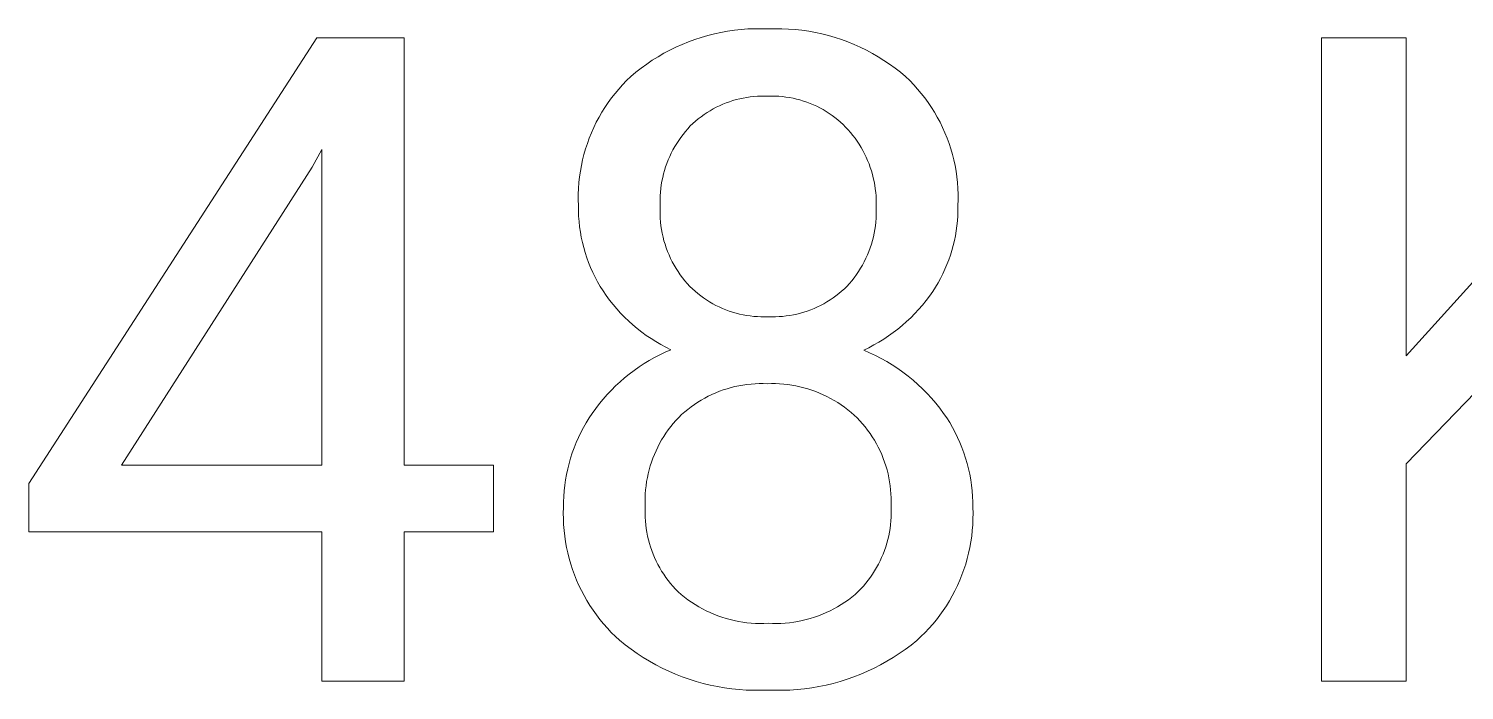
# Model space of a CAD drawing. Header units: millimetres. Extents: x 578 to 4608, y -138 to 2677.
# Drawn here: x 3786.6 to 3871.7, y 179.6 to 218.9 of the extents above; entities that cross this region are included whole.
import ezdxf

# ---------------------------------------------------------------- set-up
doc = ezdxf.new("R2010")
doc.units = ezdxf.units.MM
doc.header["$MEASUREMENT"] = 0
doc.layers.add('Domyślny', color=7, linetype='Continuous', true_color=0x000000)

msp = doc.modelspace()

# ---------------------------------------------------------------- linework, layer by layer
at = {"layer": 'Domyślny', "color": 18, "lineweight": 15, "true_color": 0x000000}
for p, q in [((3827.628, 218.654), (3828.023, 218.725)), ((3828.023, 218.725), (3828.421, 218.782)), ((3828.421, 218.782), (3828.82, 218.826)), ((3828.82, 218.826), (3829.221, 218.856)), ((3829.221, 218.856), (3829.622, 218.872)), ((3829.622, 218.872), (3830.024, 218.874)), ((3830.024, 218.874), (3830.425, 218.862)), ((3830.425, 218.862), (3830.827, 218.874)), ((3830.827, 218.874), (3831.228, 218.871)), ((3831.228, 218.871), (3831.63, 218.855)), ((3831.63, 218.855), (3832.03, 218.825)), ((3832.03, 218.825), (3832.429, 218.781)), ((3832.429, 218.781), (3832.827, 218.724)), ((3832.827, 218.724), (3833.222, 218.652)), ((3786.6, 191.889), (3803.685, 218.341)), ((3803.685, 218.341), (3808.852, 218.341)), ((3808.852, 218.341), (3808.852, 192.99)), ((3824.963, 217.779), (3825.33, 217.943)), ((3825.33, 217.943), (3825.702, 218.094)), ((3825.702, 218.094), (3826.079, 218.233)), ((3826.079, 218.233), (3826.46, 218.358)), ((3826.46, 218.358), (3826.846, 218.47)), ((3826.846, 218.47), (3827.236, 218.569)), ((3827.236, 218.569), (3827.628, 218.654)), ((3833.222, 218.652), (3833.615, 218.567)), ((3833.615, 218.567), (3834.004, 218.468)), ((3834.004, 218.468), (3834.39, 218.356)), ((3834.39, 218.356), (3834.771, 218.231)), ((3834.771, 218.231), (3835.148, 218.093)), ((3835.148, 218.093), (3835.52, 217.941)), ((3835.52, 217.941), (3835.887, 217.777)), ((3863.212, 180.176), (3863.212, 218.331)), ((3863.212, 218.331), (3868.245, 218.331)), ((3868.245, 218.331), (3868.245, 199.461)), ((3868.245, 199.461), (3885.208, 218.331)), ((3823.228, 216.773), (3823.56, 216.998)), ((3823.56, 216.998), (3823.901, 217.211)), ((3823.901, 217.211), (3824.248, 217.413)), ((3824.248, 217.413), (3824.602, 217.602)), ((3824.602, 217.602), (3824.963, 217.779)), ((3835.887, 217.777), (3836.248, 217.6)), ((3836.248, 217.6), (3836.602, 217.411)), ((3836.602, 217.411), (3836.949, 217.21)), ((3836.949, 217.21), (3837.29, 216.997)), ((3837.29, 216.997), (3837.623, 216.772)), ((3822.279, 216.03), (3822.587, 216.289)), ((3822.587, 216.289), (3822.903, 216.536)), ((3822.903, 216.536), (3823.228, 216.773)), ((3837.623, 216.772), (3837.947, 216.536)), ((3837.947, 216.536), (3838.264, 216.288)), ((3838.264, 216.288), (3838.572, 216.03)), ((3821.352, 215.033), (3821.571, 215.294)), ((3821.571, 215.294), (3821.798, 215.547)), ((3821.798, 215.547), (3822.035, 215.793)), ((3822.035, 215.793), (3822.279, 216.03)), ((3838.572, 216.03), (3838.817, 215.793)), ((3838.817, 215.793), (3839.053, 215.548)), ((3839.053, 215.548), (3839.281, 215.295)), ((3839.281, 215.295), (3839.5, 215.034)), ((3820.753, 214.205), (3820.943, 214.488)), ((3820.943, 214.488), (3821.143, 214.764)), ((3821.143, 214.764), (3821.352, 215.033)), ((3827.934, 214.468), (3827.737, 214.389)), ((3828.133, 214.541), (3827.934, 214.468)), ((3828.334, 214.606), (3828.133, 214.541)), ((3828.538, 214.665), (3828.334, 214.606)), ((3828.743, 214.717), (3828.538, 214.665)), ((3828.95, 214.762), (3828.743, 214.717)), ((3829.159, 214.8), (3828.95, 214.762)), ((3829.368, 214.83), (3829.159, 214.8)), ((3829.579, 214.854), (3829.368, 214.83)), ((3829.79, 214.87), (3829.579, 214.854)), ((3830.002, 214.879), (3829.79, 214.87)), ((3830.214, 214.881), (3830.002, 214.879)), ((3830.425, 214.876), (3830.214, 214.881)), ((3830.637, 214.88), (3830.425, 214.876)), ((3830.849, 214.876), (3830.637, 214.88)), ((3831.061, 214.865), (3830.849, 214.876)), ((3831.272, 214.847), (3831.061, 214.865)), ((3831.483, 214.821), (3831.272, 214.847)), ((3831.692, 214.789), (3831.483, 214.821)), ((3831.901, 214.748), (3831.692, 214.789)), ((3832.107, 214.701), (3831.901, 214.748)), ((3832.312, 214.647), (3832.107, 214.701)), ((3832.515, 214.585), (3832.312, 214.647)), ((3832.716, 214.517), (3832.515, 214.585)), ((3832.914, 214.441), (3832.716, 214.517)), ((3833.11, 214.359), (3832.914, 214.441)), ((3839.5, 215.034), (3839.71, 214.765)), ((3839.71, 214.765), (3839.91, 214.49)), ((3839.91, 214.49), (3840.101, 214.207)), ((3820.242, 213.321), (3820.402, 213.621)), ((3820.402, 213.621), (3820.572, 213.916)), ((3820.572, 213.916), (3820.753, 214.205)), ((3826.453, 213.654), (3826.285, 213.525)), ((3826.625, 213.778), (3826.453, 213.654)), ((3826.801, 213.895), (3826.625, 213.778)), ((3826.982, 214.006), (3826.801, 213.895)), ((3827.166, 214.112), (3826.982, 214.006)), ((3827.353, 214.21), (3827.166, 214.112)), ((3827.544, 214.303), (3827.353, 214.21)), ((3827.737, 214.389), (3827.544, 214.303)), ((3833.302, 214.27), (3833.11, 214.359)), ((3833.492, 214.174), (3833.302, 214.27)), ((3833.677, 214.072), (3833.492, 214.174)), ((3833.86, 213.964), (3833.677, 214.072)), ((3834.038, 213.849), (3833.86, 213.964)), ((3834.212, 213.728), (3834.038, 213.849)), ((3834.382, 213.601), (3834.212, 213.728)), ((3834.548, 213.469), (3834.382, 213.601)), ((3840.101, 214.207), (3840.282, 213.918)), ((3840.282, 213.918), (3840.452, 213.623)), ((3840.452, 213.623), (3840.613, 213.323)), ((3819.954, 212.703), (3820.093, 213.015)), ((3820.093, 213.015), (3820.242, 213.321)), ((3825.517, 212.777), (3825.38, 212.605)), ((3825.66, 212.943), (3825.517, 212.777)), ((3825.809, 213.105), (3825.66, 212.943)), ((3825.963, 213.25), (3825.809, 213.105)), ((3826.121, 213.39), (3825.963, 213.25)), ((3826.285, 213.525), (3826.121, 213.39)), ((3834.708, 213.33), (3834.548, 213.469)), ((3834.864, 213.187), (3834.708, 213.33)), ((3835.015, 213.038), (3834.864, 213.187)), ((3835.163, 212.879), (3835.015, 213.038)), ((3835.306, 212.715), (3835.163, 212.879)), ((3835.443, 212.547), (3835.306, 212.715)), ((3840.613, 213.323), (3840.762, 213.016)), ((3840.762, 213.016), (3840.901, 212.705)), ((3819.603, 211.744), (3819.709, 212.068)), ((3819.709, 212.068), (3819.826, 212.388)), ((3819.826, 212.388), (3819.954, 212.703)), ((3824.891, 211.877), (3824.784, 211.685)), ((3825.004, 212.065), (3824.891, 211.877)), ((3825.123, 212.249), (3825.004, 212.065)), ((3825.248, 212.43), (3825.123, 212.249)), ((3825.38, 212.605), (3825.248, 212.43)), ((3835.575, 212.374), (3835.443, 212.547)), ((3835.7, 212.197), (3835.575, 212.374)), ((3835.82, 212.016), (3835.7, 212.197)), ((3835.933, 211.83), (3835.82, 212.016)), ((3840.901, 212.705), (3841.029, 212.389)), ((3841.029, 212.389), (3841.146, 212.069)), ((3841.146, 212.069), (3841.252, 211.745)), ((3803.98, 211.712), (3803.403, 210.651)), ((3803.98, 192.99), (3803.98, 211.712)), ((3819.354, 210.753), (3819.425, 211.086)), ((3819.425, 211.086), (3819.509, 211.417)), ((3819.509, 211.417), (3819.603, 211.744)), ((3824.504, 211.09), (3824.424, 210.885)), ((3824.59, 211.291), (3824.504, 211.09)), ((3824.684, 211.49), (3824.59, 211.291)), ((3824.784, 211.685), (3824.684, 211.49)), ((3836.04, 211.642), (3835.933, 211.83)), ((3836.141, 211.449), (3836.04, 211.642)), ((3836.235, 211.254), (3836.141, 211.449)), ((3836.323, 211.055), (3836.235, 211.254)), ((3836.404, 210.853), (3836.323, 211.055)), ((3841.252, 211.745), (3841.346, 211.418)), ((3841.346, 211.418), (3841.429, 211.087)), ((3841.429, 211.087), (3841.501, 210.754)), ((3803.403, 210.651), (3792.103, 192.99)), ((3819.245, 210.081), (3819.294, 210.418)), ((3819.294, 210.418), (3819.354, 210.753)), ((3824.226, 210.257), (3824.174, 210.044)), ((3824.285, 210.469), (3824.226, 210.257)), ((3824.351, 210.678), (3824.285, 210.469)), ((3824.424, 210.885), (3824.351, 210.678)), ((3836.478, 210.649), (3836.404, 210.853)), ((3836.545, 210.443), (3836.478, 210.649)), ((3836.606, 210.234), (3836.545, 210.443)), ((3836.659, 210.024), (3836.606, 210.234)), ((3841.501, 210.754), (3841.56, 210.419)), ((3841.56, 210.419), (3841.608, 210.081)), ((3819.17, 209.062), (3819.183, 209.402)), ((3819.183, 209.402), (3819.208, 209.742)), ((3819.208, 209.742), (3819.245, 210.081)), ((3824.063, 209.396), (3824.04, 209.177)), ((3824.093, 209.613), (3824.063, 209.396)), ((3824.13, 209.829), (3824.093, 209.613)), ((3824.174, 210.044), (3824.13, 209.829)), ((3836.705, 209.812), (3836.659, 210.024)), ((3836.744, 209.598), (3836.705, 209.812)), ((3836.776, 209.383), (3836.744, 209.598)), ((3836.801, 209.168), (3836.776, 209.383)), ((3841.608, 210.081), (3841.645, 209.742)), ((3841.645, 209.742), (3841.669, 209.403)), ((3841.669, 209.403), (3841.682, 209.062)), ((3819.169, 208.721), (3819.17, 209.062)), ((3819.179, 208.381), (3819.169, 208.721)), ((3824.025, 208.958), (3824.017, 208.739)), ((3824.017, 208.739), (3824.017, 208.519)), ((3824.017, 208.519), (3824.024, 208.3)), ((3824.04, 209.177), (3824.025, 208.958)), ((3836.818, 208.951), (3836.801, 209.168)), ((3836.828, 208.734), (3836.818, 208.951)), ((3836.827, 208.3), (3836.831, 208.517)), ((3836.831, 208.517), (3836.828, 208.734)), ((3841.683, 208.721), (3841.672, 208.381)), ((3841.682, 209.062), (3841.683, 208.721)), ((3819.18, 208.066), (3819.179, 208.381)), ((3819.193, 207.752), (3819.18, 208.066)), ((3819.216, 207.439), (3819.193, 207.752)), ((3824.024, 208.3), (3824.018, 208.076)), ((3824.018, 208.076), (3824.02, 207.851)), ((3824.02, 207.851), (3824.03, 207.627)), ((3824.03, 207.627), (3824.048, 207.403)), ((3836.805, 207.405), (3836.822, 207.628)), ((3836.822, 207.628), (3836.831, 207.852)), ((3836.833, 208.076), (3836.827, 208.3)), ((3836.831, 207.852), (3836.833, 208.076)), ((3841.662, 207.783), (3841.642, 207.485)), ((3841.672, 208.082), (3841.662, 207.783)), ((3841.672, 208.381), (3841.672, 208.082)), ((3819.25, 207.126), (3819.216, 207.439)), ((3819.295, 206.815), (3819.25, 207.126)), ((3819.35, 206.506), (3819.295, 206.815)), ((3824.048, 207.403), (3824.073, 207.18)), ((3824.073, 207.18), (3824.106, 206.958)), ((3824.106, 206.958), (3824.147, 206.737)), ((3836.708, 206.74), (3836.748, 206.961)), ((3836.748, 206.961), (3836.78, 207.182)), ((3836.78, 207.182), (3836.805, 207.405)), ((3841.572, 206.891), (3841.522, 206.596)), ((3841.612, 207.187), (3841.572, 206.891)), ((3841.642, 207.485), (3841.612, 207.187)), ((3819.416, 206.199), (3819.35, 206.506)), ((3819.493, 205.894), (3819.416, 206.199)), ((3824.147, 206.737), (3824.196, 206.518)), ((3824.196, 206.518), (3824.252, 206.3)), ((3824.252, 206.3), (3824.316, 206.085)), ((3824.316, 206.085), (3824.387, 205.872)), ((3836.473, 205.876), (3836.543, 206.089)), ((3836.543, 206.089), (3836.605, 206.304)), ((3836.605, 206.304), (3836.66, 206.521)), ((3836.66, 206.521), (3836.708, 206.74)), ((3841.393, 206.012), (3841.313, 205.724)), ((3841.462, 206.303), (3841.393, 206.012)), ((3841.522, 206.596), (3841.462, 206.303)), ((3819.58, 205.592), (3819.493, 205.894)), ((3819.678, 205.293), (3819.58, 205.592)), ((3819.786, 204.998), (3819.678, 205.293)), ((3824.387, 205.872), (3824.465, 205.662)), ((3824.465, 205.662), (3824.551, 205.454)), ((3824.551, 205.454), (3824.644, 205.25)), ((3824.644, 205.25), (3824.744, 205.049)), ((3836.015, 204.855), (3836.121, 205.053)), ((3836.121, 205.053), (3836.219, 205.254)), ((3836.219, 205.254), (3836.311, 205.458)), ((3836.311, 205.458), (3836.395, 205.666)), ((3836.395, 205.666), (3836.473, 205.876)), ((3841.126, 205.156), (3841.019, 204.878)), ((3841.225, 205.439), (3841.126, 205.156)), ((3841.313, 205.724), (3841.225, 205.439)), ((3819.904, 204.707), (3819.786, 204.998)), ((3820.032, 204.42), (3819.904, 204.707)), ((3820.17, 204.137), (3820.032, 204.42)), ((3824.744, 205.049), (3824.851, 204.851)), ((3824.851, 204.851), (3824.965, 204.658)), ((3824.965, 204.658), (3825.085, 204.468)), ((3825.085, 204.468), (3825.212, 204.283)), ((3825.212, 204.283), (3825.345, 204.102)), ((3835.527, 204.104), (3835.659, 204.286)), ((3835.659, 204.286), (3835.784, 204.471)), ((3835.784, 204.471), (3835.903, 204.661)), ((3835.903, 204.661), (3836.015, 204.855)), ((3840.775, 204.331), (3840.64, 204.065)), ((3840.902, 204.602), (3840.775, 204.331)), ((3841.019, 204.878), (3840.902, 204.602)), ((3820.318, 203.86), (3820.17, 204.137)), ((3820.475, 203.588), (3820.318, 203.86)), ((3820.642, 203.321), (3820.475, 203.588)), ((3825.345, 204.102), (3825.485, 203.926)), ((3825.485, 203.926), (3825.63, 203.755)), ((3825.63, 203.755), (3825.782, 203.589)), ((3825.782, 203.589), (3825.935, 203.441)), ((3825.935, 203.441), (3826.094, 203.298)), ((3834.781, 203.298), (3834.941, 203.441)), ((3834.941, 203.441), (3835.096, 203.589)), ((3835.096, 203.589), (3835.245, 203.756)), ((3835.245, 203.756), (3835.389, 203.928)), ((3835.389, 203.928), (3835.527, 204.104)), ((3840.343, 203.546), (3840.182, 203.294)), ((3840.496, 203.803), (3840.343, 203.546)), ((3840.64, 204.065), (3840.496, 203.803)), ((3820.832, 203.044), (3820.642, 203.321)), ((3821.032, 202.773), (3820.832, 203.044)), ((3821.24, 202.509), (3821.032, 202.773)), ((3821.458, 202.252), (3821.24, 202.509)), ((3826.094, 203.298), (3826.257, 203.16)), ((3826.257, 203.16), (3826.426, 203.029)), ((3826.426, 203.029), (3826.598, 202.903)), ((3826.598, 202.903), (3826.775, 202.783)), ((3826.775, 202.783), (3826.956, 202.67)), ((3826.956, 202.67), (3827.141, 202.563)), ((3827.141, 202.563), (3827.329, 202.462)), ((3833.536, 202.463), (3833.726, 202.564)), ((3833.726, 202.564), (3833.912, 202.671)), ((3833.912, 202.671), (3834.094, 202.784)), ((3834.094, 202.784), (3834.272, 202.904)), ((3834.272, 202.904), (3834.446, 203.029)), ((3834.446, 203.029), (3834.616, 203.161)), ((3834.616, 203.161), (3834.781, 203.298)), ((3839.781, 202.745), (3839.566, 202.481)), ((3839.986, 203.016), (3839.781, 202.745)), ((3840.182, 203.294), (3839.986, 203.016)), ((3821.684, 202.003), (3821.458, 202.252)), ((3821.918, 201.762), (3821.684, 202.003)), ((3822.161, 201.528), (3821.918, 201.762)), ((3827.329, 202.462), (3827.521, 202.368)), ((3827.521, 202.368), (3827.716, 202.28)), ((3827.716, 202.28), (3827.914, 202.2)), ((3827.914, 202.2), (3828.114, 202.126)), ((3828.114, 202.126), (3828.317, 202.059)), ((3828.317, 202.059), (3828.522, 202)), ((3828.522, 202), (3828.729, 201.947)), ((3828.729, 201.947), (3828.938, 201.902)), ((3828.938, 201.902), (3829.148, 201.864)), ((3829.148, 201.864), (3829.359, 201.834)), ((3829.359, 201.834), (3829.572, 201.81)), ((3829.572, 201.81), (3829.785, 201.794)), ((3829.785, 201.794), (3829.998, 201.786)), ((3829.998, 201.786), (3830.212, 201.785)), ((3830.212, 201.785), (3830.425, 201.791)), ((3830.425, 201.791), (3830.64, 201.785)), ((3830.64, 201.785), (3830.854, 201.786)), ((3830.854, 201.786), (3831.069, 201.795)), ((3831.069, 201.795), (3831.283, 201.811)), ((3831.283, 201.811), (3831.496, 201.835)), ((3831.496, 201.835), (3831.708, 201.866)), ((3831.708, 201.866), (3831.919, 201.904)), ((3831.919, 201.904), (3832.129, 201.949)), ((3832.129, 201.949), (3832.337, 202.001)), ((3832.337, 202.001), (3832.543, 202.061)), ((3832.543, 202.061), (3832.747, 202.128)), ((3832.747, 202.128), (3832.949, 202.201)), ((3832.949, 202.201), (3833.148, 202.282)), ((3833.148, 202.282), (3833.344, 202.369)), ((3833.344, 202.369), (3833.536, 202.463)), ((3838.873, 201.733), (3838.625, 201.5)), ((3839.112, 201.974), (3838.873, 201.733)), ((3839.343, 202.224), (3839.112, 201.974)), ((3839.566, 202.481), (3839.343, 202.224)), ((3822.411, 201.303), (3822.161, 201.528)), ((3822.668, 201.087), (3822.411, 201.303)), ((3822.933, 200.879), (3822.668, 201.087)), ((3823.205, 200.681), (3822.933, 200.879)), ((3837.838, 200.851), (3837.561, 200.652)), ((3838.107, 201.058), (3837.838, 200.851)), ((3838.37, 201.275), (3838.107, 201.058)), ((3838.625, 201.5), (3838.37, 201.275)), ((3823.483, 200.492), (3823.205, 200.681)), ((3823.767, 200.312), (3823.483, 200.492)), ((3824.057, 200.142), (3823.767, 200.312)), ((3824.353, 199.982), (3824.057, 200.142)), ((3824.654, 199.832), (3824.353, 199.982)), ((3836.394, 199.954), (3836.089, 199.805)), ((3836.695, 200.114), (3836.394, 199.954)), ((3836.989, 200.284), (3836.695, 200.114)), ((3837.278, 200.463), (3836.989, 200.284)), ((3837.561, 200.652), (3837.278, 200.463)), ((3823.071, 199.008), (3823.377, 199.194)), ((3823.377, 199.194), (3823.688, 199.369)), ((3823.688, 199.369), (3824.005, 199.534)), ((3824.005, 199.534), (3824.327, 199.688)), ((3824.327, 199.688), (3824.654, 199.832)), ((3836.089, 199.805), (3836.44, 199.653)), ((3836.44, 199.653), (3836.785, 199.49)), ((3836.785, 199.49), (3837.125, 199.314)), ((3837.125, 199.314), (3837.458, 199.127)), ((3837.458, 199.127), (3837.785, 198.928)), ((3821.918, 198.166), (3822.195, 198.391)), ((3822.195, 198.391), (3822.48, 198.607)), ((3822.48, 198.607), (3822.772, 198.812)), ((3822.772, 198.812), (3823.071, 199.008)), ((3837.785, 198.928), (3838.104, 198.718)), ((3838.104, 198.718), (3838.416, 198.497)), ((3838.416, 198.497), (3838.72, 198.265)), ((3838.72, 198.265), (3839.016, 198.023)), ((3820.887, 197.178), (3821.132, 197.438)), ((3821.132, 197.438), (3821.386, 197.689)), ((3821.386, 197.689), (3821.648, 197.932)), ((3821.648, 197.932), (3821.918, 198.166)), ((3827.766, 197.448), (3827.539, 197.366)), ((3827.995, 197.522), (3827.766, 197.448)), ((3828.226, 197.588), (3827.995, 197.522)), ((3828.46, 197.647), (3828.226, 197.588)), ((3828.695, 197.697), (3828.46, 197.647)), ((3828.932, 197.739), (3828.695, 197.697)), ((3829.17, 197.773), (3828.932, 197.739)), ((3829.41, 197.798), (3829.17, 197.773)), ((3829.65, 197.816), (3829.41, 197.798)), ((3829.89, 197.825), (3829.65, 197.816)), ((3830.131, 197.826), (3829.89, 197.825)), ((3830.372, 197.819), (3830.131, 197.826)), ((3830.616, 197.824), (3830.372, 197.819)), ((3830.86, 197.821), (3830.616, 197.824)), ((3831.103, 197.81), (3830.86, 197.821)), ((3831.347, 197.791), (3831.103, 197.81)), ((3831.589, 197.763), (3831.347, 197.791)), ((3831.83, 197.728), (3831.589, 197.763)), ((3832.071, 197.684), (3831.83, 197.728)), ((3832.309, 197.633), (3832.071, 197.684)), ((3832.546, 197.573), (3832.309, 197.633)), ((3832.78, 197.506), (3832.546, 197.573)), ((3833.012, 197.431), (3832.78, 197.506)), ((3833.242, 197.348), (3833.012, 197.431)), ((3839.016, 198.023), (3839.303, 197.77)), ((3839.303, 197.77), (3839.581, 197.508)), ((3839.581, 197.508), (3839.85, 197.236)), ((3872.915, 197.918), (3868.245, 193.073)), ((3820.206, 196.351), (3820.423, 196.634)), ((3820.423, 196.634), (3820.651, 196.91)), ((3820.651, 196.91), (3820.887, 197.178)), ((3826.051, 196.584), (3825.856, 196.444)), ((3826.252, 196.717), (3826.051, 196.584)), ((3826.457, 196.844), (3826.252, 196.717)), ((3826.666, 196.963), (3826.457, 196.844)), ((3826.879, 197.075), (3826.666, 196.963)), ((3827.096, 197.18), (3826.879, 197.075)), ((3827.316, 197.277), (3827.096, 197.18)), ((3827.539, 197.366), (3827.316, 197.277)), ((3833.469, 197.257), (3833.242, 197.348)), ((3833.692, 197.159), (3833.469, 197.257)), ((3833.912, 197.054), (3833.692, 197.159)), ((3834.128, 196.941), (3833.912, 197.054)), ((3834.341, 196.821), (3834.128, 196.941)), ((3834.549, 196.694), (3834.341, 196.821)), ((3834.753, 196.56), (3834.549, 196.694)), ((3834.952, 196.419), (3834.753, 196.56)), ((3839.85, 197.236), (3840.109, 196.955)), ((3840.109, 196.955), (3840.359, 196.665)), ((3840.359, 196.665), (3840.598, 196.367)), ((3819.643, 195.505), (3819.816, 195.786)), ((3819.816, 195.786), (3819.998, 196.06)), ((3819.998, 196.06), (3820.206, 196.351)), ((3825.124, 195.819), (3824.961, 195.643)), ((3825.299, 195.984), (3825.124, 195.819)), ((3825.479, 196.144), (3825.299, 195.984)), ((3825.665, 196.297), (3825.479, 196.144)), ((3825.856, 196.444), (3825.665, 196.297)), ((3835.147, 196.272), (3834.952, 196.419)), ((3835.337, 196.118), (3835.147, 196.272)), ((3835.521, 195.958), (3835.337, 196.118)), ((3835.7, 195.792), (3835.521, 195.958)), ((3835.865, 195.618), (3835.7, 195.792)), ((3840.598, 196.367), (3840.826, 196.06)), ((3840.826, 196.06), (3841.011, 195.787)), ((3841.011, 195.787), (3841.187, 195.508)), ((3819.184, 194.631), (3819.327, 194.927)), ((3819.327, 194.927), (3819.48, 195.219)), ((3819.48, 195.219), (3819.643, 195.505)), ((3824.368, 194.887), (3824.236, 194.686)), ((3824.507, 195.084), (3824.368, 194.887)), ((3824.652, 195.275), (3824.507, 195.084)), ((3824.803, 195.462), (3824.652, 195.275)), ((3824.961, 195.643), (3824.803, 195.462)), ((3836.024, 195.439), (3835.865, 195.618)), ((3836.176, 195.254), (3836.024, 195.439)), ((3836.323, 195.064), (3836.176, 195.254)), ((3836.463, 194.87), (3836.323, 195.064)), ((3836.596, 194.67), (3836.463, 194.87)), ((3841.187, 195.508), (3841.353, 195.222)), ((3841.353, 195.222), (3841.508, 194.931)), ((3841.508, 194.931), (3841.654, 194.635)), ((3818.817, 193.714), (3818.929, 194.023)), ((3818.929, 194.023), (3819.051, 194.329)), ((3819.051, 194.329), (3819.184, 194.631)), ((3823.882, 194.059), (3823.779, 193.842)), ((3823.993, 194.272), (3823.882, 194.059)), ((3824.111, 194.481), (3823.993, 194.272)), ((3824.236, 194.686), (3824.111, 194.481)), ((3836.722, 194.467), (3836.596, 194.67)), ((3836.842, 194.259), (3836.722, 194.467)), ((3836.954, 194.047), (3836.842, 194.259)), ((3837.059, 193.831), (3836.954, 194.047)), ((3841.654, 194.635), (3841.789, 194.334)), ((3841.789, 194.334), (3841.914, 194.028)), ((3841.914, 194.028), (3842.028, 193.719)), ((3818.624, 193.084), (3818.715, 193.4)), ((3818.715, 193.4), (3818.817, 193.714)), ((3823.512, 193.172), (3823.439, 192.944)), ((3823.594, 193.399), (3823.512, 193.172)), ((3823.683, 193.622), (3823.594, 193.399)), ((3823.779, 193.842), (3823.683, 193.622)), ((3837.156, 193.612), (3837.059, 193.831)), ((3837.246, 193.39), (3837.156, 193.612)), ((3837.329, 193.165), (3837.246, 193.39)), ((3837.403, 192.937), (3837.329, 193.165)), ((3842.028, 193.719), (3842.131, 193.405)), ((3842.131, 193.405), (3842.223, 193.088)), ((3792.103, 192.99), (3803.98, 192.99)), ((3808.852, 192.99), (3814.153, 192.99)), ((3814.153, 192.99), (3814.153, 189.031)), ((3818.417, 192.118), (3818.475, 192.442)), ((3818.475, 192.442), (3818.544, 192.764)), ((3818.544, 192.764), (3818.624, 193.084)), ((3823.315, 192.48), (3823.265, 192.245)), ((3823.373, 192.713), (3823.315, 192.48)), ((3823.439, 192.944), (3823.373, 192.713)), ((3837.47, 192.707), (3837.403, 192.937)), ((3837.529, 192.475), (3837.47, 192.707)), ((3837.581, 192.24), (3837.529, 192.475)), ((3842.223, 193.088), (3842.304, 192.768)), ((3842.304, 192.768), (3842.375, 192.446)), ((3842.375, 192.446), (3842.433, 192.121)), ((3868.245, 193.073), (3868.245, 180.176)), ((3786.6, 189.031), (3786.6, 191.889)), ((3818.309, 191.136), (3818.334, 191.464)), ((3818.334, 191.464), (3818.37, 191.792)), ((3818.37, 191.792), (3818.417, 192.118)), ((3823.162, 191.532), (3823.144, 191.292)), ((3823.188, 191.77), (3823.162, 191.532)), ((3823.223, 192.008), (3823.188, 191.77)), ((3823.265, 192.245), (3823.223, 192.008)), ((3837.624, 192.005), (3837.581, 192.24)), ((3837.659, 191.768), (3837.624, 192.005)), ((3837.686, 191.529), (3837.659, 191.768)), ((3837.705, 191.29), (3837.686, 191.529)), ((3842.433, 192.121), (3842.481, 191.795)), ((3842.481, 191.795), (3842.517, 191.466)), ((3842.517, 191.466), (3842.542, 191.137)), ((3818.293, 190.478), (3818.296, 190.807)), ((3818.296, 190.807), (3818.309, 191.136)), ((3823.134, 191.052), (3823.132, 190.812)), ((3823.132, 190.812), (3823.138, 190.571)), ((3823.144, 191.292), (3823.134, 191.052)), ((3837.716, 191.051), (3837.705, 191.29)), ((3837.713, 190.571), (3837.718, 190.811)), ((3837.718, 190.811), (3837.716, 191.051)), ((3842.542, 191.137), (3842.556, 190.808)), ((3842.556, 190.808), (3842.558, 190.478)), ((3818.285, 190.138), (3818.293, 190.478)), ((3818.288, 189.798), (3818.285, 190.138)), ((3818.302, 189.458), (3818.288, 189.798)), ((3823.129, 190.347), (3823.128, 190.122)), ((3823.128, 190.122), (3823.135, 189.897)), ((3823.138, 190.571), (3823.129, 190.347)), ((3823.135, 189.897), (3823.149, 189.673)), ((3837.701, 189.675), (3837.715, 189.899)), ((3837.721, 190.347), (3837.713, 190.571)), ((3837.715, 189.899), (3837.722, 190.123)), ((3837.722, 190.123), (3837.721, 190.347)), ((3842.565, 189.797), (3842.551, 189.457)), ((3842.558, 190.478), (3842.567, 190.137)), ((3842.567, 190.137), (3842.565, 189.797)), ((3803.98, 189.031), (3786.6, 189.031)), ((3803.98, 180.173), (3803.98, 189.031)), ((3814.153, 189.031), (3808.852, 189.031)), ((3808.852, 189.031), (3808.852, 180.173)), ((3818.329, 189.12), (3818.302, 189.458)), ((3818.366, 188.782), (3818.329, 189.12)), ((3823.149, 189.673), (3823.171, 189.449)), ((3823.171, 189.449), (3823.2, 189.226)), ((3823.2, 189.226), (3823.236, 189.004)), ((3823.236, 189.004), (3823.28, 188.784)), ((3837.57, 188.788), (3837.614, 189.008)), ((3837.614, 189.008), (3837.65, 189.229)), ((3837.65, 189.229), (3837.679, 189.451)), ((3837.679, 189.451), (3837.701, 189.675)), ((3842.525, 189.117), (3842.488, 188.779)), ((3842.551, 189.457), (3842.525, 189.117)), ((3818.415, 188.446), (3818.366, 188.782)), ((3818.476, 188.111), (3818.415, 188.446)), ((3818.548, 187.779), (3818.476, 188.111)), ((3823.28, 188.784), (3823.332, 188.565)), ((3823.332, 188.565), (3823.39, 188.348)), ((3823.39, 188.348), (3823.456, 188.133)), ((3823.456, 188.133), (3823.529, 187.92)), ((3837.32, 187.926), (3837.394, 188.138)), ((3837.394, 188.138), (3837.459, 188.353)), ((3837.459, 188.353), (3837.518, 188.569)), ((3837.518, 188.569), (3837.57, 188.788)), ((3842.38, 188.107), (3842.309, 187.774)), ((3842.44, 188.442), (3842.38, 188.107)), ((3842.488, 188.779), (3842.44, 188.442)), ((3818.631, 187.449), (3818.548, 187.779)), ((3818.725, 187.123), (3818.631, 187.449)), ((3823.529, 187.92), (3823.609, 187.71)), ((3823.609, 187.71), (3823.696, 187.503)), ((3823.696, 187.503), (3823.791, 187.298)), ((3823.791, 187.298), (3823.891, 187.097)), ((3836.958, 187.106), (3837.059, 187.306)), ((3837.059, 187.306), (3837.153, 187.51)), ((3837.153, 187.51), (3837.24, 187.717)), ((3837.24, 187.717), (3837.32, 187.926)), ((3842.226, 187.443), (3842.132, 187.116)), ((3842.309, 187.774), (3842.226, 187.443)), ((3818.83, 186.8), (3818.725, 187.123)), ((3818.946, 186.48), (3818.83, 186.8)), ((3819.073, 186.165), (3818.946, 186.48)), ((3823.891, 187.097), (3823.999, 186.9)), ((3823.999, 186.9), (3824.113, 186.706)), ((3824.113, 186.706), (3824.234, 186.516)), ((3824.234, 186.516), (3824.36, 186.331)), ((3836.357, 186.161), (3836.489, 186.341)), ((3836.489, 186.341), (3836.616, 186.526)), ((3836.616, 186.526), (3836.737, 186.716)), ((3836.737, 186.716), (3836.851, 186.909)), ((3836.851, 186.909), (3836.958, 187.106)), ((3841.911, 186.472), (3841.784, 186.156)), ((3842.027, 186.792), (3841.911, 186.472)), ((3842.132, 187.116), (3842.027, 186.792)), ((3819.211, 185.854), (3819.073, 186.165)), ((3819.359, 185.548), (3819.211, 185.854)), ((3819.517, 185.248), (3819.359, 185.548)), ((3824.36, 186.331), (3824.493, 186.149)), ((3824.493, 186.149), (3824.632, 185.973)), ((3824.632, 185.973), (3824.777, 185.801)), ((3824.777, 185.801), (3824.928, 185.634)), ((3824.928, 185.634), (3825.084, 185.472)), ((3835.576, 185.319), (3835.767, 185.485)), ((3835.767, 185.485), (3835.923, 185.646)), ((3835.923, 185.646), (3836.073, 185.813)), ((3836.073, 185.813), (3836.218, 185.984)), ((3836.218, 185.984), (3836.357, 186.161)), ((3841.498, 185.538), (3841.339, 185.237)), ((3841.646, 185.845), (3841.498, 185.538)), ((3841.784, 186.156), (3841.646, 185.845)), ((3819.686, 184.953), (3819.517, 185.248)), ((3819.864, 184.663), (3819.686, 184.953)), ((3820.052, 184.38), (3819.864, 184.663)), ((3825.084, 185.472), (3825.275, 185.307)), ((3825.275, 185.307), (3825.471, 185.148)), ((3825.471, 185.148), (3825.673, 184.997)), ((3825.673, 184.997), (3825.88, 184.852)), ((3825.88, 184.852), (3826.092, 184.714)), ((3826.092, 184.714), (3826.308, 184.584)), ((3834.545, 184.591), (3834.761, 184.722)), ((3834.761, 184.722), (3834.972, 184.861)), ((3834.972, 184.861), (3835.179, 185.006)), ((3835.179, 185.006), (3835.38, 185.159)), ((3835.38, 185.159), (3835.576, 185.319)), ((3840.992, 184.652), (3840.803, 184.368)), ((3841.171, 184.941), (3840.992, 184.652)), ((3841.339, 185.237), (3841.171, 184.941)), ((3820.25, 184.104), (3820.052, 184.38)), ((3820.457, 183.834), (3820.25, 184.104)), ((3820.672, 183.572), (3820.457, 183.834)), ((3826.308, 184.584), (3826.529, 184.462)), ((3826.529, 184.462), (3826.754, 184.347)), ((3826.754, 184.347), (3826.982, 184.239)), ((3826.982, 184.239), (3827.214, 184.14)), ((3827.214, 184.14), (3827.45, 184.049)), ((3827.45, 184.049), (3827.688, 183.965)), ((3827.688, 183.965), (3827.929, 183.89)), ((3827.929, 183.89), (3828.173, 183.824)), ((3828.173, 183.824), (3828.418, 183.765)), ((3832.435, 183.766), (3832.681, 183.825)), ((3832.681, 183.825), (3832.924, 183.892)), ((3832.924, 183.892), (3833.165, 183.967)), ((3833.165, 183.967), (3833.404, 184.051)), ((3833.404, 184.051), (3833.639, 184.143)), ((3833.639, 184.143), (3833.871, 184.244)), ((3833.871, 184.244), (3834.1, 184.352)), ((3834.1, 184.352), (3834.324, 184.467)), ((3834.324, 184.467), (3834.545, 184.591)), ((3840.398, 183.821), (3840.181, 183.559)), ((3840.605, 184.091), (3840.398, 183.821)), ((3840.803, 184.368), (3840.605, 184.091)), ((3820.897, 183.317), (3820.672, 183.572)), ((3821.13, 183.07), (3820.897, 183.317)), ((3821.372, 182.83), (3821.13, 183.07)), ((3828.418, 183.765), (3828.666, 183.715)), ((3828.666, 183.715), (3828.915, 183.674)), ((3828.915, 183.674), (3829.165, 183.641)), ((3829.165, 183.641), (3829.416, 183.617)), ((3829.416, 183.617), (3829.668, 183.601)), ((3829.668, 183.601), (3829.921, 183.594)), ((3829.921, 183.594), (3830.173, 183.596)), ((3830.173, 183.596), (3830.425, 183.606)), ((3830.425, 183.606), (3830.678, 183.596)), ((3830.678, 183.596), (3830.931, 183.594)), ((3830.931, 183.594), (3831.183, 183.601)), ((3831.183, 183.601), (3831.436, 183.617)), ((3831.436, 183.617), (3831.687, 183.641)), ((3831.687, 183.641), (3831.938, 183.674)), ((3831.938, 183.674), (3832.187, 183.716)), ((3832.187, 183.716), (3832.435, 183.766)), ((3839.722, 183.056), (3839.48, 182.817)), ((3839.956, 183.304), (3839.722, 183.056)), ((3840.181, 183.559), (3839.956, 183.304)), ((3821.621, 182.6), (3821.372, 182.83)), ((3821.957, 182.328), (3821.621, 182.6)), ((3822.302, 182.067), (3821.957, 182.328)), ((3838.893, 182.316), (3838.547, 182.057)), ((3839.229, 182.586), (3838.893, 182.316)), ((3839.48, 182.817), (3839.229, 182.586)), ((3822.655, 181.819), (3822.302, 182.067)), ((3823.017, 181.582), (3822.655, 181.819)), ((3823.387, 181.359), (3823.017, 181.582)), ((3823.764, 181.147), (3823.387, 181.359)), ((3837.461, 181.352), (3837.084, 181.142)), ((3837.831, 181.575), (3837.461, 181.352)), ((3838.193, 181.81), (3837.831, 181.575)), ((3838.547, 182.057), (3838.193, 181.81)), ((3824.148, 180.949), (3823.764, 181.147)), ((3824.538, 180.764), (3824.148, 180.949)), ((3824.934, 180.592), (3824.538, 180.764)), ((3825.337, 180.434), (3824.934, 180.592)), ((3825.744, 180.29), (3825.337, 180.434)), ((3835.51, 180.433), (3835.103, 180.29)), ((3835.913, 180.591), (3835.51, 180.433)), ((3836.309, 180.761), (3835.913, 180.591)), ((3836.7, 180.945), (3836.309, 180.761)), ((3837.084, 181.142), (3836.7, 180.945)), ((3808.852, 180.173), (3803.98, 180.173)), ((3826.156, 180.16), (3825.744, 180.29)), ((3826.572, 180.043), (3826.156, 180.16)), ((3826.992, 179.941), (3826.572, 180.043)), ((3827.415, 179.853), (3826.992, 179.941)), ((3827.841, 179.78), (3827.415, 179.853)), ((3828.269, 179.721), (3827.841, 179.78)), ((3828.699, 179.677), (3828.269, 179.721)), ((3829.13, 179.648), (3828.699, 179.677)), ((3829.561, 179.633), (3829.13, 179.648)), ((3829.993, 179.633), (3829.561, 179.633)), ((3830.425, 179.647), (3829.993, 179.633)), ((3830.857, 179.633), (3830.425, 179.647)), ((3831.289, 179.634), (3830.857, 179.633)), ((3831.72, 179.649), (3831.289, 179.634)), ((3832.151, 179.679), (3831.72, 179.649)), ((3832.58, 179.723), (3832.151, 179.679)), ((3833.008, 179.782), (3832.58, 179.723)), ((3833.433, 179.855), (3833.008, 179.782)), ((3833.856, 179.942), (3833.433, 179.855)), ((3834.276, 180.044), (3833.856, 179.942)), ((3834.692, 180.16), (3834.276, 180.044)), ((3835.103, 180.29), (3834.692, 180.16)), ((3868.245, 180.176), (3863.212, 180.176))]:
    msp.add_line(p, q, dxfattribs=at)

doc.saveas('drawing.dxf')
